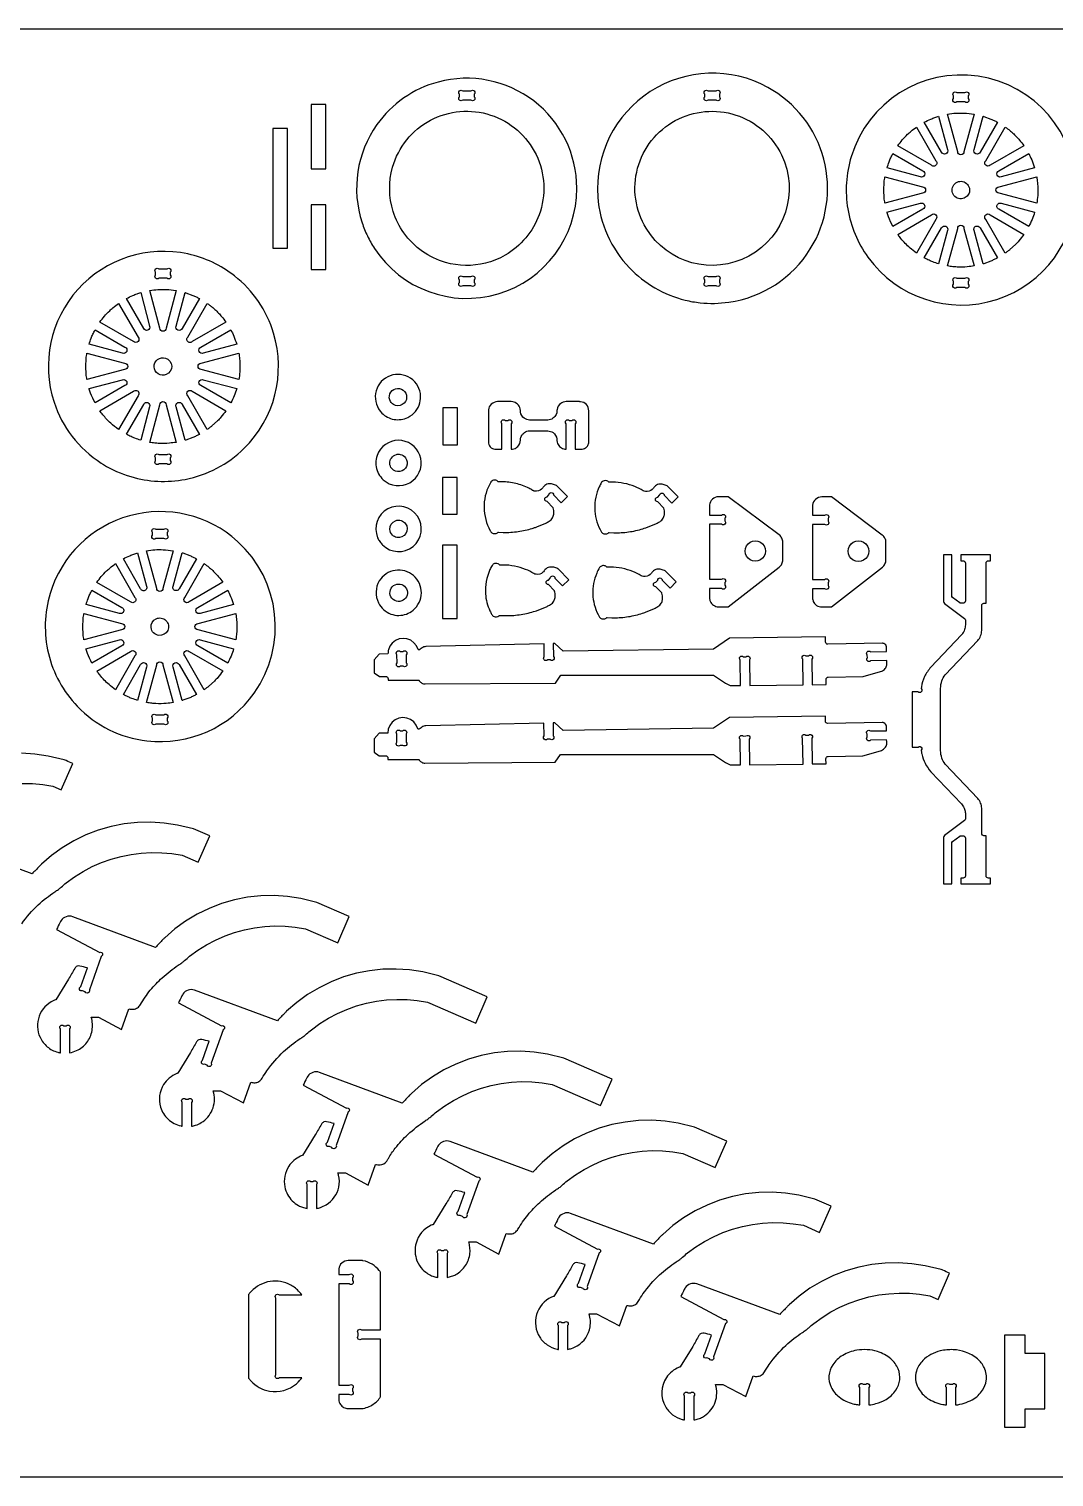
# Model space of a CAD drawing. Extents: x -397 to 474, y -267 to 204.
# Drawn here: x -206.6 to 127.3, y -267.5 to 204.2 of the extents above; entities that cross this region are included whole.
import ezdxf

# ---------------------------------------------------------------- set-up
doc = ezdxf.new("R2010")
doc.units = 0
doc.header["$MEASUREMENT"] = 0
doc.layers.get('0').update_dxf_attribs({"linetype": 'CONTINUOUS'})
doc.layers.add('SECTIONCUTEDGES', color=18, linetype='CONTINUOUS')

msp = doc.modelspace()

# ---------------------------------------------------------------- linework, layer by layer
msp.add_lwpolyline([(473.55, -267.46), (-396.54, -267.46), (-396.54, 204.18), (473.55, 204.18)], close=True)
at = {"layer": 'SECTIONCUTEDGES'}
for points in [[(-10.99, 126.34, 0.070963), (-2.72, 119.86, 0.069817), (7.18, 115.86, 0.034745), (12, 115.01, 0.061427), (21.33, 115.18, 0.222532), (47.89, 132.51, 0.429696), (34.07, 185.14, 0.275209), (-4.21, 183.8, 0.274744), (-21.32, 149.48, 0.086691), (-18.18, 137.03, 0.086412)], [(66.66, 129.82, 0.325322), (108.58, 116.07, 0.325497), (134.54, 151.72, 0.371858), (102.54, 188.79, 0.371962), (61.19, 162.56, 0.115164), (60.1, 145.54, 0.115322)], [(-94.04, 132.7, 0.331784), (-53.78, 117.9, 0.331988), (-28.14, 152.27, 0.233331), (-42.18, 180.72, 0.233148), (-73.32, 186.89, 0.174605), (-93.24, 173.03, 0.237892), (-98.07, 141.07, 0.032676), (-96.33, 136.76, 0.03255)], [(-62.64, 181), (-65.3, 181, -1), (-66.36, 182.06), (-66.36, 182.94, -1), (-65.3, 184), (-62.64, 184, -1), (-61.58, 182.94), (-61.58, 182.06, -1)], [(14.58, 184), (17.24, 184, -1), (18.3, 182.94), (18.3, 182.06, -1), (17.24, 181), (14.58, 181, -1), (13.52, 182.06), (13.52, 182.94, -1)], [(95.6, 183.44), (98.26, 183.44, -1), (99.32, 182.38), (99.32, 181.5, -1), (98.26, 180.44), (95.6, 180.44, -1), (94.54, 181.5), (94.54, 182.38, -1)], [(-84.46, 137.74, -0.080134), (-87.94, 144.68, -0.146264), (-88.14, 159.14, -0.425215), (-56.24, 176.15, -0.425051), (-40.42, 143.64, -0.087626), (-44.75, 136.17, -0.085811), (-51.5, 130.49, -0.071707), (-57.92, 127.89, -0.130273), (-70.87, 128.12, -0.084944), (-78.4, 131.72, -0.082952)], [(-5.58, 139.25, -0.428721), (3.91, 174.33, -0.428259), (38.51, 163.15, -0.400307), (27.87, 130.21, -0.399853)], [(89.68, 175.75), (92.59, 164.87, -1), (90.65, 164.07), (85.02, 173.81, -0.012176), (87.13, 174.81, -0.019565), (88.48, 175.35, -0.009363), (89.08, 175.55, 0.003121)], [(101.21, 176.44), (97.93, 164.18, -1), (95.88, 164.18), (92.6, 176.43, -0.057699), (97.98, 176.77, -0.024823)], [(108.8, 173.83), (103.17, 164.07, -1), (101.22, 164.87), (104.14, 175.76, 0.006199), (104.25, 175.73, -0.0186), (104.37, 175.7), (106.69, 174.85, -0.018388), (107.75, 174.36, 0.006129)], [(82.47, 172.24), (88.81, 161.25, -1), (87.36, 159.8), (76.38, 166.14, -0.014778), (77.85, 168.02, -0.028539), (79.57, 169.86, -0.018438), (80.64, 170.81, -0.011345)], [(117.44, 166.15), (106.45, 159.8, -1), (105, 161.25), (111.35, 172.24, 0.006303), (112.13, 171.67, -0.01891), (112.9, 171.09, -0.017187), (113.82, 170.28, -0.012321), (115.03, 169.07, -0.018926), (116.03, 167.95, -0.012469)], [(74.8, 163.59), (84.55, 157.96, -1), (83.74, 156.02), (72.87, 158.93, -0.012918), (73.54, 160.87, -0.018758), (74.09, 162.17, -0.010898), (74.44, 162.88, 0.003632)], [(120.95, 158.94), (110.07, 156.02, -1), (109.27, 157.97), (119.01, 163.59, -0.026072), (119.98, 161.57, -0.02074)], [(72.18, 156.01), (84.43, 152.73, -1), (84.43, 150.68), (72.18, 147.4, 0.006429), (72.03, 148.28, -0.01929), (71.91, 149.17), (71.78, 151.71), (71.91, 154.24, -0.018896), (72.03, 155.13, 0.006298)], [(121.64, 147.4), (109.38, 150.68, -1), (109.38, 152.73), (121.63, 156.01, -0.005477), (121.87, 154.15, -0.027167), (122.01, 151.84, -0.022163), (121.93, 149.91, -0.016966)], [(98, 149.07, -0.761731), (94.62, 153.41, -0.761062), (99.75, 151.41, -0.135678), (99.2, 150, -0.135247)], [(72.85, 144.47), (83.74, 147.39, -1), (84.55, 145.45), (74.8, 139.82, -0.020623), (73.36, 143.01, -0.019978), (72.91, 144.25, -0.019766), (72.88, 144.36, 0.006588)], [(119.02, 139.82), (109.27, 145.45, -1), (110.07, 147.39), (120.94, 144.48, -0.023422), (120.11, 142.15, -0.022486)], [(76.38, 137.27), (87.36, 143.61, -1), (88.81, 142.16), (82.47, 131.18, -0.019294), (80.38, 132.83, -0.045903), (77.35, 135.97, -0.008546), (76.89, 136.56, -0.007227)], [(111.35, 131.17), (105, 142.16, -1), (106.45, 143.61), (117.44, 137.27, -0.014529), (115.81, 135.19, -0.022653), (114.67, 133.94), (112.9, 132.33, -0.018394), (112.13, 131.74, 0.006131)], [(85.02, 129.6), (90.65, 139.35, -1), (92.59, 138.54), (89.68, 127.67, -0.012234), (87.81, 128.32, -0.017991), (86.56, 128.84, -0.010478), (85.79, 129.21, 0.003492)], [(92.6, 126.98), (95.88, 139.23, -1), (97.93, 139.23), (101.21, 126.98, -0.013089), (99.02, 126.71, -0.036535), (95.66, 126.63, -0.015577), (94.3, 126.74, -0.012352)], [(104.14, 127.65), (101.22, 138.54, -1), (103.17, 139.35), (108.8, 129.59, 0.006248), (107.75, 129.06, -0.018746), (106.69, 128.56), (104.37, 127.71, -0.018599), (104.25, 127.68, 0.006199)], [(-182.33, 62.3, 0.063566), (-173.44, 58.37, 0.120276), (-155.69, 57.48, 0.147825), (-136.54, 67.52, 0.278823), (-126.91, 105.11, 0.15407), (-139.62, 123.75, 0.113627), (-154.8, 130.89, 0.268788), (-190.61, 119.36, 0.26905), (-198.39, 82.58, 0.085445), (-192.5, 71.48, 0.083649), (-183.07, 62.77, 0.004404), (-182.7, 62.53, 0.004421)], [(-161.59, 123), (-164.25, 123, -1), (-165.31, 124.06), (-165.31, 124.94, -1), (-164.25, 126), (-161.59, 126, -1), (-160.53, 124.94), (-160.53, 124.06, -1)], [(-65.3, 123.53), (-62.64, 123.53, -1), (-61.58, 122.47), (-61.58, 121.59, -1), (-62.64, 120.53), (-65.3, 120.53, -1), (-66.36, 121.59), (-66.36, 122.47, -1)], [(14.58, 123.53), (17.24, 123.53, -1), (18.3, 122.47), (18.3, 121.59, -1), (17.24, 120.53), (14.58, 120.53, -1), (13.52, 121.59), (13.52, 122.47, -1)], [(98.26, 119.97), (95.6, 119.97, -1), (94.54, 121.03), (94.54, 121.91, -1), (95.6, 122.97), (98.26, 122.97, -1), (99.32, 121.91), (99.32, 121.03, -1)], [(-170.17, 118.3), (-167.26, 107.43, -1), (-169.2, 106.63), (-174.83, 116.37, -0.012176), (-172.72, 117.37, -0.019565), (-171.37, 117.91, -0.009363), (-170.77, 118.11, 0.003121)], [(-158.64, 118.99), (-161.92, 106.74, -1), (-163.97, 106.74), (-167.25, 118.99, -0.057699), (-161.88, 119.33, -0.024823)], [(-151.05, 116.39), (-156.69, 106.63, -1), (-158.63, 107.43), (-155.71, 118.32, 0.006199), (-155.6, 118.29, -0.0186), (-155.49, 118.26), (-153.16, 117.41, -0.018388), (-152.1, 116.91, 0.006129)], [(-177.39, 114.8), (-171.04, 103.81, -1), (-172.49, 102.36), (-183.47, 108.7, -0.014778), (-182, 110.58, -0.028539), (-180.28, 112.42, -0.018438), (-179.21, 113.37, -0.011345)], [(-142.41, 108.71), (-153.4, 102.36, -1), (-154.85, 103.81), (-148.51, 114.79, 0.006303), (-147.72, 114.23, -0.01891), (-146.96, 113.64, -0.017187), (-146.03, 112.83, -0.012321), (-144.82, 111.63, -0.018926), (-143.82, 110.5, -0.012469)], [(-185.05, 106.15), (-175.31, 100.52, -1), (-176.11, 98.58), (-186.98, 101.49, -0.012918), (-186.31, 103.43, -0.018758), (-185.76, 104.73, -0.010898), (-185.41, 105.44, 0.003632)], [(-138.91, 101.49), (-149.78, 98.58, -1), (-150.58, 100.52), (-140.84, 106.15, -0.026072), (-139.88, 104.13, -0.02074)], [(-187.67, 98.57), (-175.42, 95.29, -1), (-175.42, 93.24), (-187.67, 89.96, 0.006429), (-187.82, 90.84, -0.01929), (-187.94, 91.73), (-188.07, 94.26), (-187.94, 96.8, -0.018896), (-187.82, 97.69, 0.006298)], [(-161.85, 91.63, -0.520017), (-165.8, 94.13, -0.519794), (-162.1, 96.99, -0.315968), (-160.09, 94.4, -0.315775)], [(-138.21, 89.96), (-150.47, 93.24, -1), (-150.47, 95.29), (-138.22, 98.57, -0.005477), (-137.98, 96.71, -0.027167), (-137.85, 94.4, -0.022163), (-137.92, 92.47, -0.016966)], [(-187, 87.03), (-176.11, 89.95, -1), (-175.31, 88.01), (-185.05, 82.38, -0.020623), (-186.5, 85.57, -0.019978), (-186.94, 86.81, -0.019766), (-186.97, 86.92, 0.006588)], [(-140.84, 82.38), (-150.58, 88.01, -1), (-149.78, 89.95), (-138.91, 87.04, -0.023422), (-139.75, 84.69, -0.022807)], [(-91.62, 79.06, 0.155406), (-87.68, 77.02, 0.152514), (-83.2, 77.63, 0.115137), (-80.66, 79.63, 0.20973), (-79.11, 85.4, 0.510659), (-89.74, 90.88, 0.510196)], [(-183.48, 79.82), (-172.49, 86.17, -1), (-171.04, 84.72), (-177.38, 73.73, -0.024397), (-179.94, 75.81, -0.042082), (-182.51, 78.53, -0.010889), (-183, 79.17, 0.00363)], [(-148.5, 73.73), (-154.85, 84.72, -1), (-153.4, 86.17), (-142.42, 79.83, -0.014529), (-144.04, 77.75, -0.022653), (-145.18, 76.5), (-146.96, 74.88, -0.018394), (-147.72, 74.3, 0.006131)], [(-88.83, 82.81, -0.493086), (-87.15, 87, -0.496276), (-83.57, 84.28, -0.270598), (-85, 81.82, -0.267947), (-87.87, 81.85, -0.063066), (-88.41, 82.27, -0.063066)], [(-174.83, 72.15), (-169.2, 81.9, -1), (-167.26, 81.1), (-170.17, 70.23, -0.012234), (-172.05, 70.88, -0.017991), (-173.29, 71.4, -0.010478), (-174.06, 71.77, 0.003492)], [(-167.25, 69.53), (-163.97, 81.79, -1), (-161.92, 81.79), (-158.64, 69.54, -0.013089), (-160.83, 69.27, -0.036535), (-164.19, 69.19, -0.015577), (-165.55, 69.3, -0.012352)], [(-155.71, 70.21), (-158.63, 81.1, -1), (-156.69, 81.9), (-151.05, 72.14, 0.006248), (-152.1, 71.62, -0.018746), (-153.16, 71.12), (-155.49, 70.27, -0.018599), (-155.6, 70.24, 0.006199)], [(-52.56, 67.3), (-52.56, 75.6, -1), (-51.5, 76.66), (-50.55, 76.66, -1), (-49.49, 75.6), (-49.49, 67.3, 0.052408), (-48.62, 67.45, 0.128325), (-47.38, 68.18, 0.197605), (-46.52, 70.25, -0.097222), (-46.28, 71.43, -0.148336), (-45.21, 72.73, -0.139985), (-43.52, 73.28), (-37.62, 73.28, -0.145828), (-35.88, 72.7, -0.209993), (-34.65, 70.68, -0.026239), (-34.61, 70.14, 0.09194), (-34.4, 69.15, 0.131652), (-33.46, 67.92, 0.131653), (-32.03, 67.33, 0.024549), (-31.84, 67.31, -0.008181), (-31.64, 67.3), (-31.64, 75.6, -1), (-30.58, 76.66), (-29.7, 76.66, -1), (-28.64, 75.6), (-28.64, 67.3, -0.00462), (-26.75, 67.29, 0.14671), (-25.3, 67.71, 0.128813), (-24.55, 68.52, 0.116385), (-24.24, 69.69), (-24.24, 79.8, 0.17911), (-25.05, 81.82, 0.186027), (-26.92, 82.77, 0.012625), (-27.03, 82.78, 0.006307), (-27.23, 82.79), (-31.64, 82.79, 0.145828), (-33.38, 82.21, 0.209993), (-34.6, 80.19, 0.026239), (-34.65, 79.65, -0.09194), (-34.86, 78.66, -0.148336), (-35.92, 77.36, -0.139985), (-37.62, 76.81), (-43.52, 76.81, -0.145828), (-45.26, 77.39, -0.209993), (-46.48, 79.41, -0.026239), (-46.52, 79.95, 0.09194), (-46.73, 80.94, 0.148336), (-47.8, 82.24, 0.139985), (-49.49, 82.79), (-53.98, 82.79, 0.17911), (-56, 81.98, 0.186027), (-56.95, 80.11, 0.012625), (-56.96, 80, 0.006307), (-56.96, 79.8), (-56.96, 69.69, 0.17911), (-56.32, 68.08, 0.185411), (-54.82, 67.31, 0.029365), (-54.37, 67.29, -0.004893)], [(-91.18, 57.35, 0.32468), (-82.56, 56.4, 0.324261), (-78.98, 64.31, 0.315456), (-85.12, 70.12, 0.314906), (-92.7, 66.34, 0.16802), (-93.49, 61.59, 0.16772)], [(-160.53, 64.47), (-160.53, 63.59, -1), (-161.59, 62.53), (-164.25, 62.53, -1), (-165.31, 63.59), (-165.31, 64.47, -1), (-164.25, 65.53), (-161.59, 65.53, -1)], [(-88.4, 61.01, -0.342692), (-88.54, 64.41, -0.167354), (-86.92, 65.57, -0.066194), (-86.35, 65.66, -0.053141), (-85.63, 65.6, -0.194534), (-83.91, 64.49, -0.255691), (-83.59, 61.71, -0.265791), (-85.77, 60.01, -0.258961)], [(-35.93, 48.35), (-37.85, 50.29, -1), (-37.85, 51.79), (-37.22, 52.41, -1), (-35.72, 52.4), (-33.2, 49.86), (-31.16, 51.88), (-34.56, 55.31, 0.061834), (-35.06, 55.61, 0.071753), (-36.42, 56, 0.070796), (-37.47, 56, 0.180454), (-38.92, 55.2, 0.028701), (-39.26, 54.74, -0.064537), (-39.64, 54.31, -0.217452), (-41.86, 53.65, -0.017845), (-42.13, 53.7, -0.040508), (-42.25, 53.74, -0.048621), (-42.55, 53.89, 0.025713), (-43.74, 54.56, 0.05669), (-48.03, 56.13, 0.056735), (-52.55, 56.69), (-53.71, 56.67, -0.12534), (-53.82, 56.74, 0.109514), (-54.25, 57.06, 0.209609), (-55.56, 57.08, 0.125437), (-56.1, 56.67, 0.040174), (-56.2, 56.5, 0.008606), (-56.63, 55.71, 0.123368), (-58.36, 48.27, 0.12115), (-56.37, 40.77, 0.018916), (-56.17, 40.42, 0.113433), (-55.83, 40.09, 0.1368), (-54.91, 39.83, 0.136799), (-53.98, 40.09, 0.077822), (-53.85, 40.2, -0.14103), (-53.71, 40.29), (-52.11, 40.21, 0.039745), (-47.24, 40.49, 0.041404), (-42.67, 41.51, 0.004978), (-41.66, 41.84, 0.009757), (-41.15, 42.02), (-38.29, 43.23, 0.025645), (-37.18, 43.82, 0.123538), (-36.07, 44.94, 0.094777), (-35.64, 46.12, 0.094759), (-35.68, 47.38, 0.002266), (-35.85, 48.16, 0.072469)], [(0.11, 48.22), (-1.81, 50.17, -1), (-1.81, 51.67), (-1.18, 52.29, -1), (0.32, 52.28), (2.84, 49.73), (4.88, 51.75), (1.47, 55.19, 0.061834), (0.98, 55.49, 0.071753), (-0.38, 55.88, 0.070796), (-1.43, 55.87, 0.180454), (-2.88, 55.07, 0.028701), (-3.22, 54.62, -0.064537), (-3.6, 54.19, -0.217452), (-5.82, 53.53, -0.101565), (-6.54, 53.78, 0.041153), (-9.26, 55.13, 0.046108), (-12.82, 56.18, 0.046145), (-16.51, 56.56), (-17.67, 56.54, -0.125395), (-17.81, 56.64, 0.143049), (-18.37, 57, 0.126432), (-19.2, 57.03, 0.126548), (-19.94, 56.66, 0.084828), (-20.17, 56.38, 0.021693), (-20.83, 55.09, 0.112451), (-22.32, 48.01, 0.11463), (-20.59, 41.12, 0.017441), (-20.15, 40.32, 0.121465), (-19.79, 39.97, 0.1368), (-18.87, 39.71, 0.136799), (-17.94, 39.97, 0.077822), (-17.82, 40.07, -0.14103), (-17.67, 40.17), (-16.08, 40.09, 0.039745), (-11.3, 40.36, 0.039745), (-6.63, 41.39, 0.006634), (-5.72, 41.68, 0.009757), (-5.11, 41.9), (-2.25, 43.1, 0.025645), (-1.14, 43.7, 0.123538), (-0.03, 44.81, 0.094777), (0.39, 45.97, 0.090384), (0.36, 47.26, 0.012931), (0.18, 48.07, 0.06611)], [(-91.42, 36.13, 0.908245), (-80.07, 45.48, 0.907727), (-93.01, 38.48, 0.048368), (-92.33, 37.23, 0.048083)], [(15.05, 45.86), (19.01, 45.86, -1), (20.07, 44.8), (20.07, 43.92, -1), (19.01, 42.86), (15.05, 42.86), (15.05, 24.93), (19.01, 24.93, -1), (20.07, 23.87), (20.07, 22.99, -1), (19.01, 21.93), (15.05, 21.93, 0.001297), (15.06, 18.89, 0.098998), (15.28, 17.79, 0.147443), (16.36, 16.49, 0.140954), (18.04, 15.96), (21.17, 15.96), (37.8, 28.93, 0.106822), (38.63, 29.98, 0.106822), (38.95, 31.29), (38.95, 37, 0.109057), (38.62, 38.32, 0.109056), (37.76, 39.39), (21.17, 51.82), (18.04, 51.82, 0.17911), (16.01, 51.01, 0.186027), (15.06, 49.14, 0.027942), (15.03, 48.48, -0.002697)], [(48.63, 45.8), (52.59, 45.8, -1), (53.65, 44.74), (53.65, 43.86, -1), (52.59, 42.8), (48.63, 42.8), (48.63, 24.87), (52.59, 24.87, -1), (53.65, 23.81), (53.65, 22.94, -1), (52.59, 21.87), (48.63, 21.87, 0.001297), (48.64, 18.84, 0.098998), (48.86, 17.74, 0.147443), (49.94, 16.44, 0.140954), (51.62, 15.91), (54.75, 15.91), (71.38, 28.87, 0.106822), (72.21, 29.93, 0.106822), (72.53, 31.23), (72.53, 36.94, 0.109057), (72.2, 38.27, 0.109056), (71.34, 39.33), (54.75, 51.77), (51.62, 51.77, 0.17911), (49.59, 50.96, 0.186027), (48.64, 49.08, 0.027942), (48.61, 48.43, -0.002697)], [(-190.83, -16.42, 0.086412), (-180.45, -24.05, 0.086691), (-168.15, -27.7, 0.274319), (-133.2, -12.11, 0.379188), (-138.63, 37.28, 0.257222), (-173.81, 45.63, 0.257249), (-199.66, 20.35, 0.132982), (-200.22, 0.77, 0.132968)], [(-89.04, 41.2, -0.32992), (-87.16, 44.02, -0.330155), (-83.93, 43.05, -0.311912), (-83.81, 39.86, -0.306946), (-86.78, 38.57, -0.144672), (-88.16, 39.28, -0.191691)], [(-165.26, 41.24), (-162.6, 41.24, -1), (-161.54, 40.18), (-161.54, 39.3, -1), (-162.6, 38.24), (-165.26, 38.24, -1), (-166.32, 39.3), (-166.32, 40.18, -1)], [(-171.18, 33.54), (-168.26, 22.67, -1), (-170.21, 21.86), (-175.83, 31.61, -0.012176), (-173.72, 32.61, -0.019565), (-172.37, 33.15, -0.009363), (-171.78, 33.35, 0.003121)], [(-159.64, 34.23), (-162.92, 21.98, -1), (-164.97, 21.98), (-168.25, 34.23, -0.057699), (-162.88, 34.57, -0.024823)], [(-152.05, 31.63), (-157.69, 21.87, -1), (-159.63, 22.67), (-156.72, 33.56, 0.006199), (-156.6, 33.53, -0.0186), (-156.49, 33.5), (-154.16, 32.65, -0.018388), (-153.1, 32.15, 0.006129)], [(-178.39, 30.04), (-172.04, 19.05, -1), (-173.49, 17.6), (-184.48, 23.94, -0.014778), (-183, 25.82, -0.028539), (-181.28, 27.66, -0.018438), (-180.21, 28.61, -0.011345)], [(-143.41, 23.95), (-154.4, 17.6, -1), (-155.85, 19.05), (-149.51, 30.03, 0.006303), (-148.73, 29.47, -0.01891), (-147.96, 28.88, -0.017187), (-147.04, 28.07, -0.012321), (-145.82, 26.87, -0.018926), (-144.82, 25.74, -0.012469)], [(-35.48, 21.24), (-37.41, 23.19, -1), (-37.4, 24.69), (-36.78, 25.31, -1), (-35.28, 25.3), (-32.76, 22.75), (-30.72, 24.77), (-34.12, 28.21, 0.061834), (-34.62, 28.51, 0.071753), (-35.98, 28.9, 0.070796), (-37.02, 28.89, 0.180454), (-38.47, 28.09, 0.028701), (-38.82, 27.64, -0.064537), (-39.2, 27.21, -0.217452), (-41.42, 26.55, -0.101565), (-42.13, 26.8, 0.041153), (-44.85, 28.15, 0.046108), (-48.42, 29.21, 0.046145), (-52.11, 29.58), (-53.27, 29.56, -0.12534), (-53.38, 29.64, 0.109514), (-53.81, 29.96, 0.146598), (-54.69, 30.08, 0.139937), (-55.53, 29.68, 0.084828), (-55.77, 29.4, 0.021693), (-56.43, 28.11, 0.124471), (-57.89, 20.21, 0.096115), (-56.43, 14.63, 0.005797), (-55.9, 13.57, 0.187127), (-55.09, 12.84, 0.113295), (-54.3, 12.74, 0.113567), (-53.54, 12.99, 0.077822), (-53.41, 13.09, -0.14103), (-53.27, 13.19), (-51.67, 13.11, 0.039745), (-46.9, 13.38, 0.039745), (-42.22, 14.41, 0.006634), (-41.32, 14.7, 0.009757), (-40.71, 14.92), (-37.85, 16.12, 0.025645), (-36.73, 16.72, 0.123538), (-35.63, 17.83, 0.094777), (-35.21, 18.99, 0.090384), (-35.23, 20.28, 0.012931), (-35.42, 21.09, 0.06611)], [(-0.51, 20.54), (-2.44, 22.49, -1), (-2.44, 23.99), (-1.81, 24.61, -1), (-0.31, 24.6), (2.21, 22.06), (4.25, 24.08), (0.85, 27.51, 0.061834), (0.35, 27.81, 0.071753), (-1.01, 28.2, 0.070796), (-2.06, 28.19, 0.180454), (-3.51, 27.39, 0.028701), (-3.85, 26.94, -0.064537), (-4.23, 26.51, -0.217452), (-6.45, 25.85, -0.101565), (-7.17, 26.1, 0.041153), (-9.89, 27.46, 0.046108), (-13.45, 28.51, 0.046145), (-17.14, 28.89), (-18.3, 28.86, -0.141443), (-18.44, 28.97, 0.105545), (-18.69, 29.18, 0.153336), (-19.66, 29.38, 0.153374), (-20.57, 28.98, 0.08355), (-20.78, 28.73, 0.02938), (-21.68, 26.92, 0.110293), (-22.96, 20.13, 0.110294), (-21.22, 13.45, 0.017441), (-20.77, 12.64, 0.121465), (-20.42, 12.29, 0.1368), (-19.49, 12.03, 0.136799), (-18.57, 12.29, 0.077822), (-18.44, 12.4, -0.14103), (-18.3, 12.49), (-16.7, 12.41, 0.039745), (-11.93, 12.68, 0.039745), (-7.26, 13.71, 0.006634), (-6.35, 14, 0.009757), (-5.74, 14.22), (-2.88, 15.43, 0.025645), (-1.77, 16.02, 0.123538), (-0.66, 17.14, 0.094777), (-0.24, 18.29, 0.090384), (-0.27, 19.58, 0.012931), (-0.45, 20.39, 0.06611)], [(96.95, -74.3), (106.58, -74.3), (106.58, -72.39), (105.89, -72.39, -0.414214), (105.14, -71.64), (105.14, -58.59), (104.45, -58.59, -0.414214), (103.7, -57.84), (103.7, -57.39, -0.001328), (103.72, -51.45, 0.00959), (103.7, -49.66, 0.08671), (103.34, -47.93, 0.086806), (102.41, -46.42), (91.84, -35.23, -0.09411), (90.74, -33.31, -0.083078), (90.32, -30.85, -0.000752), (90.31, -20.72, -0.000752), (90.32, -10.59, -0.083078), (90.74, -8.13, -0.09411), (91.84, -6.22), (102.41, 4.97, 0.086806), (103.34, 6.48, 0.08671), (103.7, 8.22, 0.00959), (103.72, 10.01, -0.001329), (103.7, 15.95), (103.7, 16.4, -0.414214), (104.45, 17.15), (105.14, 17.15), (105.14, 30.2, -0.414214), (105.89, 30.95), (106.58, 30.95), (106.58, 32.86), (96.95, 32.86), (96.95, 30.95), (97.64, 30.95, -0.414214), (98.39, 30.2), (98.39, 17.9, -0.414214), (97.64, 17.15), (96.98, 17.15, -0.164223), (96.53, 17.3), (94.24, 19.05, -0.234068), (93.95, 19.64), (93.95, 32.86), (91.29, 32.86), (91.29, 17.7, 0.235486), (91.59, 17.1), (98.09, 12.2, -0.235486), (98.39, 11.6), (98.39, 10.08, -0.071048), (98.12, 8.53, -0.078973), (97.47, 7.26, -0.015763), (97.35, 7.1, -0.007881), (97.09, 6.8), (87.17, -3.71, 0.07388), (85.11, -6.76, 0.076866), (84.1, -10.14, 0.023417), (84.02, -10.55), (84.02, -10.69, -1), (82.96, -11.76), (81.07, -11.76), (81.07, -29.69), (82.96, -29.69, -1), (84.02, -30.75), (84.02, -30.89, 0.037161), (84.21, -31.95, 0.069854), (85.26, -34.98, 0.066871), (87.17, -37.73), (97.09, -48.24, -0.071048), (97.98, -49.59, -0.08294), (98.36, -50.92, -0.011822), (98.38, -51.16, -0.007881), (98.39, -51.52), (98.39, -53.04, -0.235486), (98.09, -53.64), (91.59, -58.54, 0.235486), (91.29, -59.14), (91.29, -74.3), (93.95, -74.3), (93.95, -61.08, -0.234068), (94.24, -60.49), (96.53, -58.75, -0.164223), (96.98, -58.59), (97.64, -58.59, -0.414214), (98.39, -59.34), (98.39, -71.64, -0.414214), (97.64, -72.39), (96.95, -72.39)], [(-88.7, 13.62, 0.094401), (-86.09, 13.16, 0.170768), (-81.46, 14.86, 0.464229), (-81.33, 26.14, 0.464136), (-92.47, 24.39, 0.259519), (-92.74, 17.26, 0.186569)], [(-186.06, 21.39), (-176.31, 15.76, -1), (-177.11, 13.82), (-187.98, 16.73, -0.012918), (-187.31, 18.66, -0.018758), (-186.77, 19.97, -0.010898), (-186.42, 20.68, 0.003632)], [(-139.91, 16.73), (-150.78, 13.82, -1), (-151.59, 15.76), (-141.84, 21.39, -0.026072), (-140.88, 19.37, -0.02074)], [(-85.18, 17.89, -0.43575), (-88.9, 19.78, -0.436868), (-86.74, 23.34, -0.391916), (-83.43, 21.33, -0.393)], [(-188.68, 13.81), (-176.42, 10.53, -1), (-176.42, 8.48), (-188.67, 5.2, 0.006429), (-188.82, 6.08, -0.01929), (-188.95, 6.97), (-189.07, 9.5), (-188.95, 12.04, -0.018896), (-188.82, 12.93, 0.006298)], [(-166.79, 9.21, -0.704491), (-161.94, 11.51, -0.705318), (-164.24, 6.66, -0.172802), (-165.97, 7.49, -0.173371)], [(-139.22, 5.2), (-151.47, 8.48, -1), (-151.47, 10.53), (-139.22, 13.81, -0.035509), (-138.86, 9.86, -0.037792), (-139.07, 6.14, -0.007975), (-139.14, 5.67, 0.002658)], [(-188, 2.27), (-177.11, 5.19, -1), (-176.31, 3.24), (-186.05, -2.38, -0.020623), (-187.5, 0.81, -0.019978), (-187.94, 2.05, -0.019766), (-187.97, 2.16, 0.006588)], [(-141.84, -2.38), (-151.59, 3.25, -1), (-150.78, 5.19), (-139.91, 2.28, -0.023422), (-140.75, -0.07, -0.022807)], [(-92.44, -6.73), (-90.37, -6.71, -0.414214), (-89.62, -7.46), (-89.61, -7.97), (-79.63, -7.9, -0.179261), (-79.54, -8, 0.072339), (-79.43, -8.2, 0.106772), (-78.62, -8.87, 0.104923), (-77.59, -9.16), (-35.14, -8.87), (-33.38, -6.33), (16.38, -6.33), (20.32, -8.89), (21.77, -9.71), (25.16, -9.68), (25.05, -1.37, -1), (26.1, -0.3), (26.98, -0.29, -1), (28.05, -1.34), (28.16, -9.64), (45.54, -9.43), (45.42, -1.09, -1), (46.47, -0.02), (47.35, 0, -1), (48.42, -1.05), (48.54, -9.4), (53.04, -9.33), (53.02, -7.69, -0.414143), (53.75, -6.92), (65.08, -6.74), (70.8, -5.11, 0.116099), (72.02, -4.41, 0.123161), (72.73, -3.29, 0.093814), (72.81, -2.69, -0.008595), (72.78, -1.57), (67.54, -1.65, -1), (66.46, -0.61), (66.45, 0.27, -1), (67.49, 1.35), (72.75, 1.43, 0.008792), (72.68, 2.91, 0.293453), (71.88, 4, 0.051082), (71.66, 4.06, 0.039322), (71.36, 4.09), (53.61, 3.8, -0.414353), (52.85, 4.54), (52.82, 6.18), (21.61, 5.72), (16.35, 2.2), (-32.58, 1.48), (-35.29, 3.99, 0.116141), (-35.4, 4, -0.019273), (-35.83, 3.98), (-35.78, -0.21, -1), (-36.83, -1.29), (-37.71, -1.3, -1), (-38.78, -0.25), (-38.83, 3.91), (-77.31, 3.01, 0.129415), (-78.55, 2.61, 0.061161), (-79.13, 2.13, -0.183348), (-79.55, 1.93, -0.251847), (-79.87, 2.07), (-80.39, 3.26), (-81.2, 4.28), (-82.25, 5.06), (-83.46, 5.54), (-84.75, 5.69), (-86.04, 5.51), (-87.24, 4.99), (-88.26, 4.18), (-89.04, 3.13), (-89.52, 1.92, 0.044207), (-89.59, 1.47, -0.011454), (-89.67, 0.63), (-92.49, 0.59), (-94.15, -1.26), (-94.12, -5.56)], [(-184.48, -4.94), (-173.49, 1.41, -1), (-172.04, -0.04), (-178.38, -11.03, -0.019294), (-180.47, -9.37, -0.045903), (-183.51, -6.23, -0.008546), (-183.96, -5.65, -0.007227)], [(-149.51, -11.03), (-155.85, -0.04, -1), (-154.4, 1.41), (-143.42, -4.93, -0.014529), (-145.04, -7.01, -0.022653), (-146.18, -8.26), (-147.96, -9.88, -0.018394), (-148.72, -10.46, 0.006131)], [(-85.66, 1.42), (-84.78, 1.42, -1), (-83.72, 0.37), (-83.7, -2.29, -1), (-84.75, -3.36), (-85.63, -3.36, -1), (-86.7, -2.31), (-86.72, 0.35, -1)], [(-175.83, -12.61), (-170.2, -2.86, -1), (-168.26, -3.66), (-171.17, -14.53, -0.012234), (-173.05, -13.88, -0.017991), (-174.29, -13.36, -0.010478), (-175.07, -12.99, 0.003492)], [(-168.25, -15.23), (-164.97, -2.97, -1), (-162.92, -2.97), (-159.64, -15.22, -0.013089), (-161.83, -15.49, -0.036535), (-165.2, -15.57, -0.015577), (-166.55, -15.46, -0.012352)], [(-156.71, -14.55), (-159.63, -3.66, -1), (-157.69, -2.86), (-152.05, -12.62, 0.006248), (-153.1, -13.14, -0.018746), (-154.16, -13.64), (-156.49, -14.49, -0.018599), (-156.6, -14.52, 0.006199)], [(-166.32, -21.17), (-166.32, -20.29, -1), (-165.26, -19.23), (-162.6, -19.23, -1), (-161.54, -20.29), (-161.54, -21.17, -1), (-162.6, -22.23), (-165.26, -22.23, -1)], [(-92.47, -32.54), (-90.4, -32.53, -0.414214), (-89.65, -33.27), (-89.65, -33.79), (-79.66, -33.72, -0.179261), (-79.58, -33.81, 0.072339), (-79.46, -34.01, 0.106772), (-78.65, -34.68, 0.104923), (-77.62, -34.97), (-35.18, -34.68), (-33.42, -32.14), (16.35, -32.14), (20.28, -34.7), (21.74, -35.52), (25.12, -35.5), (25.02, -27.19, -1), (26.07, -26.11), (26.94, -26.1, -1), (28.02, -27.15), (28.12, -35.46), (45.51, -35.24), (45.39, -26.91, -1), (46.44, -25.83), (47.32, -25.82, -1), (48.39, -26.86), (48.51, -35.21), (53.01, -35.14), (52.98, -33.5, -0.414143), (53.72, -32.74), (65.04, -32.56), (70.77, -30.93, 0.116099), (71.98, -30.22, 0.123161), (72.7, -29.11, 0.093814), (72.78, -28.51, -0.008595), (72.74, -27.38), (67.5, -27.47, -1), (66.43, -26.42), (66.41, -25.54, -1), (67.46, -24.47), (72.71, -24.38, 0.008792), (72.65, -22.9, 0.293453), (71.84, -21.81, 0.051082), (71.62, -21.75, 0.039322), (71.32, -21.73), (53.58, -22.01, -0.414353), (52.81, -21.28), (52.79, -19.64), (21.58, -20.1), (16.32, -23.61), (-32.61, -24.34), (-35.32, -21.83, 0.116141), (-35.43, -21.81, -0.019273), (-35.87, -21.84), (-35.81, -26.03, -1), (-36.86, -27.1), (-37.74, -27.11, -1), (-38.81, -26.07), (-38.87, -21.91), (-77.34, -22.8, 0.129415), (-78.58, -23.2, 0.061161), (-79.16, -23.68, -0.183348), (-79.58, -23.89, -0.251847), (-79.91, -23.75), (-80.42, -22.55), (-81.23, -21.53), (-82.28, -20.75), (-83.49, -20.27), (-84.79, -20.12), (-86.07, -20.31), (-87.27, -20.83), (-88.29, -21.63), (-89.07, -22.68), (-89.55, -23.89, 0.044207), (-89.62, -24.34, -0.011454), (-89.7, -25.19), (-92.52, -25.23), (-94.18, -27.08), (-94.15, -31.37)], [(-85.7, -24.4), (-84.82, -24.39, -1), (-83.75, -25.44), (-83.73, -28.1, -1), (-84.78, -29.17), (-85.66, -29.18, -1), (-86.73, -28.12), (-86.75, -25.47, -1)], [(-196.32, -129.3), (-196.32, -121.52, -1), (-195.26, -120.46), (-194.38, -120.46, -1), (-193.32, -121.52), (-193.32, -129.3, 0.059141), (-191.04, -128.56, 0.121388), (-187.74, -125.95, 0.121883), (-186.02, -122.07, 0.118656), (-186.29, -117.72), (-183.9, -117.72), (-176.45, -121.65), (-174.06, -114.92, 0.110316), (-172.53, -115.09, 0.121881), (-171.21, -114.6, 0.112814), (-170.25, -113.57, -0.038886), (-167.05, -108.93, -0.039453), (-163.16, -104.83, -0.033728), (-157.95, -100.76, -0.013715), (-157.37, -100.38, 0.024577), (-156.79, -99.99, 0.026089), (-155.89, -99.25, -0.020061), (-154.24, -97.84), (-151.54, -95.88), (-148.72, -94.12), (-145.77, -92.57), (-142.72, -91.23), (-139.58, -90.11), (-136.37, -89.23), (-133.1, -88.57), (-129.8, -88.15), (-126.47, -87.97), (-123.14, -88.03), (-119.82, -88.33), (-116.54, -88.86), (-106.02, -93.46), (-102.27, -84.89), (-112.79, -80.29), (-118.05, -79.05), (-122.35, -78.38), (-126.69, -78.09), (-131.05, -78.18), (-135.37, -78.64), (-139.65, -79.48), (-143.83, -80.69), (-147.89, -82.25), (-151.8, -84.16), (-155.54, -86.4), (-159.06, -88.96), (-162.35, -91.81, 0.013028), (-162.96, -92.43, -0.002171), (-165.38, -94.94), (-192.32, -84.96, 0.161142), (-194.48, -84.96, 0.167596), (-196.13, -86.22, 0.03262), (-196.45, -86.79, -0.002417), (-197.62, -89.13), (-183.53, -96.57, -1), (-183.02, -97.87), (-186.89, -108.77, -1), (-188.28, -109.4), (-189.1, -109.08, -1), (-189.7, -107.74), (-187.54, -101.62, 0.000984), (-190, -101.03, 0.161021), (-190.92, -101.11, 0.167951), (-191.67, -101.8, -0.009744), (-193.69, -105.33), (-197.83, -112.01, -0.104608), (-197.96, -112.08, 0.035992), (-198.51, -112.29, 0.199431), (-203.22, -117.33, 0.200046), (-202.97, -124.21, 0.109657), (-200.61, -127.31, 0.110065), (-197.17, -129.11, 0.017881), (-196.74, -129.21, -0.00596)], [(-156.62, -153.21), (-156.62, -145.44, -1), (-155.56, -144.37), (-154.68, -144.37, -1), (-153.62, -145.44), (-153.62, -153.21, 0.020963), (-152.31, -152.87, 0.061647), (-150.47, -152.04, 0.157927), (-146.86, -147.86, 0.157202), (-146.39, -142.35, 0.017201), (-146.48, -141.99, -0.005733), (-146.59, -141.63), (-144.19, -141.63), (-136.74, -145.57), (-134.36, -138.84, 0.09929), (-132.92, -139.03, 0.116244), (-131.74, -138.66, 0.12564), (-130.63, -137.56, -0.015905), (-129.05, -135.12, -0.056835), (-123.64, -128.92, -0.035533), (-118.25, -124.67, -0.013715), (-117.66, -124.3, 0.024577), (-117.08, -123.91, 0.026089), (-116.19, -123.16, -0.020061), (-114.54, -121.76), (-111.84, -119.8), (-109.01, -118.04), (-106.07, -116.49), (-103.02, -115.15), (-99.88, -114.03), (-96.67, -113.14), (-93.4, -112.49), (-90.1, -112.07), (-86.77, -111.89), (-83.44, -111.95), (-80.12, -112.24), (-76.83, -112.78), (-61.06, -119.68), (-57.31, -111.1), (-73.08, -104.2), (-78.34, -102.97), (-82.65, -102.3), (-86.99, -102.01), (-91.34, -102.1), (-95.67, -102.56), (-99.94, -103.4), (-104.13, -104.6), (-108.19, -106.17), (-112.1, -108.08), (-115.83, -110.32), (-119.36, -112.88), (-122.65, -115.73, 0.013028), (-123.26, -116.35, -0.002171), (-125.67, -118.86), (-152.62, -108.88, 0.161142), (-154.77, -108.88, 0.167596), (-156.42, -110.14, 0.03262), (-156.75, -110.7, -0.002417), (-157.91, -113.05), (-143.82, -120.49, -1), (-143.32, -121.78), (-147.19, -132.69, -1), (-148.58, -133.32), (-149.39, -132.99, -1), (-150, -131.65), (-147.83, -125.54, 0.000984), (-150.3, -124.95, 0.161021), (-151.21, -125.03, 0.167951), (-151.97, -125.72, -0.009744), (-153.99, -129.24), (-158.13, -135.93, -0.129096), (-158.27, -136, 0.054431), (-158.43, -136.04, 0.156273), (-162.72, -139.65, 0.217069), (-163.7, -146.97, 0.133361), (-161.24, -150.91, 0.130475), (-157.05, -153.13, 0.013414), (-156.83, -153.17, -0.004471)], [(-115.96, -180), (-115.96, -172.22, -1), (-114.9, -171.16), (-114.02, -171.16, -1), (-112.96, -172.22), (-112.96, -180, 0.020963), (-111.65, -179.65, 0.061647), (-109.81, -178.82, 0.206484), (-105.68, -173.01, 0.112398), (-105.73, -169.13, 0.012711), (-105.82, -168.78, -0.004237), (-105.93, -168.42), (-103.53, -168.42), (-96.09, -172.35), (-93.7, -165.62, 0.10429), (-92.24, -165.8, 0.22206), (-90.07, -164.55, 0.018768), (-89.53, -163.7, -0.030198), (-87.28, -160.38, -0.042786), (-83.15, -155.87, -0.036783), (-77.59, -151.46, -0.013715), (-77, -151.08, 0.024577), (-76.42, -150.69, 0.026089), (-75.53, -149.95, -0.020061), (-73.88, -148.55), (-71.18, -146.59), (-68.36, -144.83), (-65.41, -143.27), (-62.36, -141.93), (-59.22, -140.82), (-56.01, -139.93), (-52.74, -139.28), (-49.44, -138.86), (-46.11, -138.68), (-42.78, -138.73), (-39.46, -139.03), (-36.18, -139.56), (-20.4, -146.46), (-16.65, -137.89), (-32.43, -130.99), (-37.69, -129.75), (-41.99, -129.09), (-46.33, -128.8), (-50.68, -128.88), (-55.01, -129.35), (-59.29, -130.19), (-63.47, -131.39), (-67.53, -132.95), (-71.44, -134.86), (-75.18, -137.11), (-78.7, -139.66), (-81.99, -142.52, 0.013028), (-82.6, -143.13, -0.002171), (-85.01, -145.65), (-111.96, -135.67, 0.161142), (-114.12, -135.67, 0.167596), (-115.77, -136.92, 0.03262), (-116.09, -137.49, -0.002417), (-117.26, -139.83), (-103.16, -147.28, -1), (-102.66, -148.57), (-106.53, -159.47, -1), (-107.92, -160.1), (-108.74, -159.78, -1), (-109.34, -158.44), (-107.17, -152.33, 0.000984), (-109.64, -151.74, 0.161021), (-110.56, -151.82, 0.167951), (-111.31, -152.51, -0.009744), (-113.33, -156.03), (-117.47, -162.72, -0.102289), (-117.6, -162.79, 0.030824), (-118.15, -162.99, 0.147127), (-121.94, -166.22, 0.192634), (-123.25, -172.95, 0.079328), (-122.33, -175.48, 0.142426), (-118.76, -179.03, 0.04156), (-117.51, -179.58, 0.035326)], [(-73.39, -202.48), (-73.39, -194.7, -1), (-72.33, -193.64), (-71.45, -193.64, -1), (-70.39, -194.7), (-70.39, -202.48, 0.022698), (-68.92, -202.09, 0.051188), (-67.59, -201.51, 0.11815), (-64.41, -198.57, 0.121325), (-62.97, -194.6, 0.060016), (-63, -192.62, 0.034446), (-63.35, -190.9), (-60.96, -190.9), (-53.51, -194.84), (-51.13, -188.11, 0.110316), (-49.59, -188.27, 0.121881), (-48.28, -187.79, 0.112814), (-47.32, -186.76, -0.038886), (-44.12, -182.12, -0.039453), (-40.22, -178.02, -0.033728), (-35.02, -173.94, -0.013715), (-34.43, -173.56, 0.024577), (-33.85, -173.18, 0.026089), (-32.96, -172.43, -0.020061), (-31.31, -171.03), (-28.61, -169.07), (-25.78, -167.31), (-22.84, -165.75), (-19.79, -164.42), (-16.65, -163.3), (-13.44, -162.41), (-10.17, -161.76), (-6.87, -161.34), (-3.54, -161.16), (-0.21, -161.22), (3.11, -161.51), (6.4, -162.05), (16.91, -166.65), (20.66, -158.07), (10.15, -153.47), (4.89, -152.24), (0.58, -151.57), (-3.76, -151.28), (-8.11, -151.37), (-12.44, -151.83), (-16.71, -152.67), (-20.9, -153.87), (-24.96, -155.44), (-28.87, -157.35), (-32.6, -159.59), (-36.13, -162.15), (-39.41, -165, 0.013028), (-40.03, -165.61, -0.002171), (-42.44, -168.13), (-69.39, -158.15, 0.161142), (-71.54, -158.15, 0.167596), (-73.19, -159.41, 0.03262), (-73.52, -159.97, -0.002417), (-74.68, -162.32), (-60.59, -169.76, -1), (-60.09, -171.05), (-63.96, -181.96, -1), (-65.35, -182.59), (-66.16, -182.26, -1), (-66.77, -180.92), (-64.6, -174.81, 0.000984), (-67.07, -174.22, 0.161021), (-67.98, -174.3, 0.167951), (-68.74, -174.99, -0.009744), (-70.76, -178.51), (-74.9, -185.2, -0.104608), (-75.03, -185.27, 0.035992), (-75.57, -185.47, 0.223397), (-80.51, -191.26, 0.161561), (-80.2, -197.02, 0.100402), (-78.36, -199.85, 0.094867), (-75.43, -201.88, 0.032757), (-74.73, -202.14, 0.017693)], [(-34.16, -225.92), (-34.16, -218.14, -1), (-33.1, -217.08), (-32.23, -217.08, -1), (-31.16, -218.14), (-31.16, -225.92, 0.020963), (-29.85, -225.57, 0.061647), (-28.01, -224.75, 0.220567), (-23.83, -218.52, 0.114184), (-24.13, -214.34), (-21.74, -214.34), (-14.29, -218.27), (-11.9, -211.54, 0.09929), (-10.47, -211.73, 0.116244), (-9.28, -211.37, 0.12564), (-8.17, -210.27, -0.015905), (-6.6, -207.83, -0.056835), (-1.18, -201.63, -0.035533), (4.2, -197.38, -0.013715), (4.79, -197, 0.024577), (5.37, -196.61, 0.026089), (6.27, -195.87, -0.020061), (7.92, -194.47), (10.61, -192.51), (13.44, -190.75), (16.39, -189.19), (19.44, -187.85), (22.58, -186.74), (25.79, -185.85), (29.05, -185.2), (32.36, -184.78), (35.68, -184.6), (39.01, -184.65), (42.33, -184.95), (45.62, -185.48), (50.88, -187.78), (54.63, -179.21), (49.37, -176.91), (44.11, -175.67), (39.81, -175.01), (35.46, -174.72), (31.11, -174.8), (26.78, -175.27), (22.51, -176.11), (18.33, -177.31), (14.26, -178.87), (10.35, -180.78), (6.62, -183.03), (3.1, -185.58), (-0.19, -188.44, 0.013028), (-0.81, -189.05, -0.002171), (-3.22, -191.57), (-30.17, -181.59, 0.161142), (-32.32, -181.59, 0.167596), (-33.97, -182.84, 0.03262), (-34.3, -183.41, -0.002417), (-35.46, -185.75), (-21.37, -193.2, -1), (-20.86, -194.49), (-24.73, -205.39, -1), (-26.13, -206.02), (-26.94, -205.7, -1), (-27.55, -204.36), (-25.38, -198.25, 0.000984), (-27.84, -197.66, 0.161021), (-28.76, -197.74, 0.167951), (-29.52, -198.43, -0.009744), (-31.53, -201.95), (-35.67, -208.64, -0.104608), (-35.8, -208.71, 0.035992), (-36.35, -208.91, 0.217293), (-41.26, -214.53, 0.217842), (-40.22, -221.91, 0.098469), (-37.83, -224.39, 0.095737), (-34.59, -225.84, 0.013414), (-34.38, -225.88, -0.004471)], [(-92.07, -222.55), (-98.25, -222.55, -1), (-99.31, -221.49), (-99.31, -220.62, -1), (-98.25, -219.55), (-92.07, -219.55), (-92.07, -200.78, 0.084752), (-92.14, -200.65, 0.003619), (-92.49, -200.19, 0.092146), (-94.81, -198.14, 0.089566), (-97.79, -197.01, 0.008346), (-98.05, -196.97, 0.018717), (-98.17, -196.96), (-102.65, -196.96, 0.17911), (-104.69, -197.77, 0.186027), (-105.64, -199.66, 0.033765), (-105.67, -200.61, -0.008515), (-105.66, -201.55), (-102.24, -201.55, -1), (-101.18, -202.62), (-101.18, -203.49, -1), (-102.24, -204.55), (-105.66, -204.55), (-105.66, -237.55), (-102.24, -237.55, -1), (-101.18, -238.62), (-101.18, -239.49, -1), (-102.24, -240.55), (-105.66, -240.55, 0.0062), (-105.64, -242.28, 0.14327), (-105.14, -243.82, 0.122636), (-104.09, -244.77, 0.116385), (-102.65, -245.15), (-98.15, -245.15, 0.041427), (-97.22, -244.99, 0.057392), (-95.28, -244.24, 0.053517), (-93.76, -243.23, 0.053288), (-92.49, -241.91, 0.003544), (-92.14, -241.45, 0.084661), (-92.07, -241.32)], [(6.97, -248.88), (6.97, -241.1, -1), (8.03, -240.04), (8.91, -240.04, -1), (9.97, -241.1), (9.97, -248.88, 0.023138), (11.4, -248.5, 0.047803), (12.77, -247.91, 0.163928), (16.64, -243.72, 0.163128), (17.2, -238.01, 0.017201), (17.11, -237.66, -0.005733), (17.01, -237.3), (19.4, -237.3), (26.85, -241.23), (29.23, -234.51, 0.09929), (30.63, -234.69, 0.110758), (31.85, -234.33, 0.133074), (32.97, -233.23, -0.017801), (34.54, -230.79, -0.056835), (39.95, -224.59, -0.035533), (45.34, -220.34, -0.013715), (45.93, -219.96, 0.024577), (46.51, -219.57, 0.026089), (47.4, -218.83, -0.020061), (49.05, -217.43), (51.75, -215.47), (54.58, -213.71), (57.52, -212.15), (60.57, -210.81), (63.71, -209.7), (66.92, -208.81), (70.19, -208.16), (73.49, -207.74), (76.82, -207.56), (80.15, -207.61), (83.47, -207.91), (86.76, -208.45), (89.49, -209.64), (93.24, -201.07, -0.004535), (91.06, -200.09, 0.027218), (90.51, -199.87), (85.25, -198.63), (80.94, -197.97), (76.6, -197.68), (72.25, -197.76), (67.92, -198.23), (63.65, -199.07), (59.46, -200.27), (55.4, -201.83), (51.49, -203.74), (47.76, -205.99), (44.23, -208.54), (40.95, -211.4, 0.013028), (40.33, -212.01, -0.002171), (37.92, -214.53), (10.97, -204.55, 0.161142), (8.82, -204.55, 0.167596), (7.17, -205.8, 0.03262), (6.84, -206.37, -0.002417), (5.68, -208.71), (19.77, -216.16, -1), (20.27, -217.45), (16.4, -228.35, -1), (15.01, -228.99), (14.2, -228.66, -1), (13.59, -227.32), (15.76, -221.21, 0.000984), (13.3, -220.62, 0.161021), (12.38, -220.7, 0.167951), (11.62, -221.39, -0.009744), (9.6, -224.91), (5.46, -231.6, -0.129096), (5.32, -231.66, 0.054431), (5.17, -231.71, 0.148247), (1.03, -235.08, 0.286429), (0.7, -244.52, 0.098121), (3.01, -247.15, 0.098543), (6.13, -248.69, 0.017881), (6.55, -248.79, -0.00596)], [(-117.71, -235.16), (-125.1, -235.16, -1), (-126.16, -234.1), (-126.16, -209.19, -1), (-125.1, -208.13), (-117.71, -208.13, 0.038073), (-119.14, -206.54, 0.086225), (-122.12, -204.55, 0.165526), (-128.89, -203.94, 0.163078), (-134.73, -207.61, -0.003274), (-135.06, -208.01, 0.092926), (-135.12, -208.13), (-135.12, -235.16, 0.085175), (-135.06, -235.28, 0.019014), (-134.3, -236.17, 0.164246), (-128.27, -239.47, 0.225008), (-119.46, -237.06, 0.029293), (-118.67, -236.3, 0.021768)], [(63.99, -243.99), (63.99, -238.28, -1), (65.05, -237.22), (65.93, -237.22, -1), (66.99, -238.28), (66.99, -243.99, 0.027943), (69.24, -243.56, 0.074409), (72.54, -242.19, 0.105275), (75.73, -239.21, 0.255238), (76.5, -232.25, 0.121832), (74.1, -228.97, 0.099242), (69.74, -226.6, 0.118307), (63.03, -226.17, 0.090162), (58.45, -227.84, 0.113409), (55.18, -230.92, 0.265194), (54.67, -238.21, 0.119117), (57.27, -241.39, 0.097373), (61.77, -243.59, 0.01993), (62.5, -243.75, 0.009773)], [(92.21, -243.99), (92.21, -238.28, -1), (93.27, -237.22), (94.15, -237.22, -1), (95.21, -238.28), (95.21, -243.99, 0.098597), (100.63, -242.27, 0.122424), (104, -239.15, 0.107731), (105.17, -236.09, 0.150933), (104.53, -231.83, 0.107046), (102.29, -228.95, 0.088982), (98.48, -226.78, 0.074213), (94.46, -225.99, 0.070501), (90.17, -226.41, 0.135194), (84.52, -229.53, 0.127408), (82.45, -232.96, 0.198024), (83.01, -238.42, 0.122987), (86.1, -241.83, 0.051851), (88.46, -243.07, 0.050286), (91.09, -243.83, 0.014778), (91.65, -243.92, -0.004926)]]:
    msp.add_lwpolyline(points, format="xyb", close=True, dxfattribs=at)
for points in [[(-114.68, 179.61), (-114.68, 158.61), (-109.9, 158.61), (-109.9, 179.61)], [(-122.36, 132.77), (-122.36, 171.77), (-127.14, 171.77), (-127.14, 132.77)], [(-114.68, 125.88), (-109.9, 125.88), (-109.9, 146.88), (-114.68, 146.88)], [(-71.8, 68.78), (-67.02, 68.78), (-67.02, 80.78), (-71.8, 80.78)], [(-71.86, 46.13), (-67.08, 46.13), (-67.08, 58.13), (-71.86, 58.13)], [(-67.08, 12.16), (-67.08, 36.08), (-71.86, 36.08), (-71.86, 12.16)], [(26.75, 35.01), (27.08, 35.82), (27.61, 36.51), (28.31, 37.04), (29.11, 37.38), (29.98, 37.49), (30.85, 37.38), (31.66, 37.04), (32.35, 36.51), (32.88, 35.82), (33.22, 35.01), (33.33, 34.14), (33.22, 33.27), (32.88, 32.47), (32.35, 31.77), (31.66, 31.24), (30.85, 30.91), (29.98, 30.79), (29.11, 30.91), (28.31, 31.24), (27.61, 31.77), (27.08, 32.47), (26.75, 33.27), (26.63, 34.14)], [(60.33, 34.95), (60.66, 35.76), (61.19, 36.45), (61.89, 36.99), (62.7, 37.32), (63.56, 37.44), (64.43, 37.32), (65.24, 36.99), (65.93, 36.45), (66.46, 35.76), (66.8, 34.95), (66.91, 34.09), (66.8, 33.22), (66.46, 32.41), (65.93, 31.72), (65.24, 31.19), (64.43, 30.85), (63.56, 30.74), (62.7, 30.85), (61.89, 31.19), (61.19, 31.72), (60.66, 32.41), (60.33, 33.22), (60.21, 34.09)], [(117.84, -227.22), (117.84, -221.22), (111.15, -221.22), (111.15, -251.22), (117.84, -251.22), (117.84, -245.22), (124.25, -245.22), (124.25, -227.22)]]:
    msp.add_lwpolyline(points, close=True, dxfattribs=at)
for points in [[(-208.75, -41.57), (-205.42, -41.63), (-202.1, -41.93), (-198.81, -42.46), (-196.07, -43.66), (-192.32, -35.09, -0.004535), (-194.5, -34.11, 0.027218), (-195.06, -33.89), (-200.32, -32.65), (-204.62, -31.99), (-208.97, -31.69)], [(-208.94, -87.29, -0.056835), (-203.52, -81.09, -0.035533), (-198.13, -76.84, -0.013715), (-197.55, -76.46, 0.024577), (-196.97, -76.07, 0.026089), (-196.07, -75.33, -0.020061), (-194.42, -73.93), (-191.73, -71.97), (-188.9, -70.21), (-185.95, -68.65), (-182.9, -67.31), (-179.76, -66.2), (-176.55, -65.31), (-173.28, -64.66), (-169.98, -64.24), (-166.65, -64.05), (-163.32, -64.11), (-160, -64.41), (-156.72, -64.94), (-151.46, -67.24), (-147.71, -58.67), (-152.97, -56.37), (-158.23, -55.13), (-162.53, -54.47), (-166.87, -54.18), (-171.23, -54.26), (-175.55, -54.73), (-179.83, -55.56), (-184.01, -56.77), (-188.07, -58.33), (-191.98, -60.24), (-195.72, -62.49), (-199.24, -65.04), (-202.53, -67.9, 0.013028), (-203.14, -68.51, -0.002171), (-205.56, -71.02), (-232.5, -61.04, 0.161142)]]:
    msp.add_lwpolyline(points, format="xyb", dxfattribs=at)

doc.saveas('drawing.dxf')
